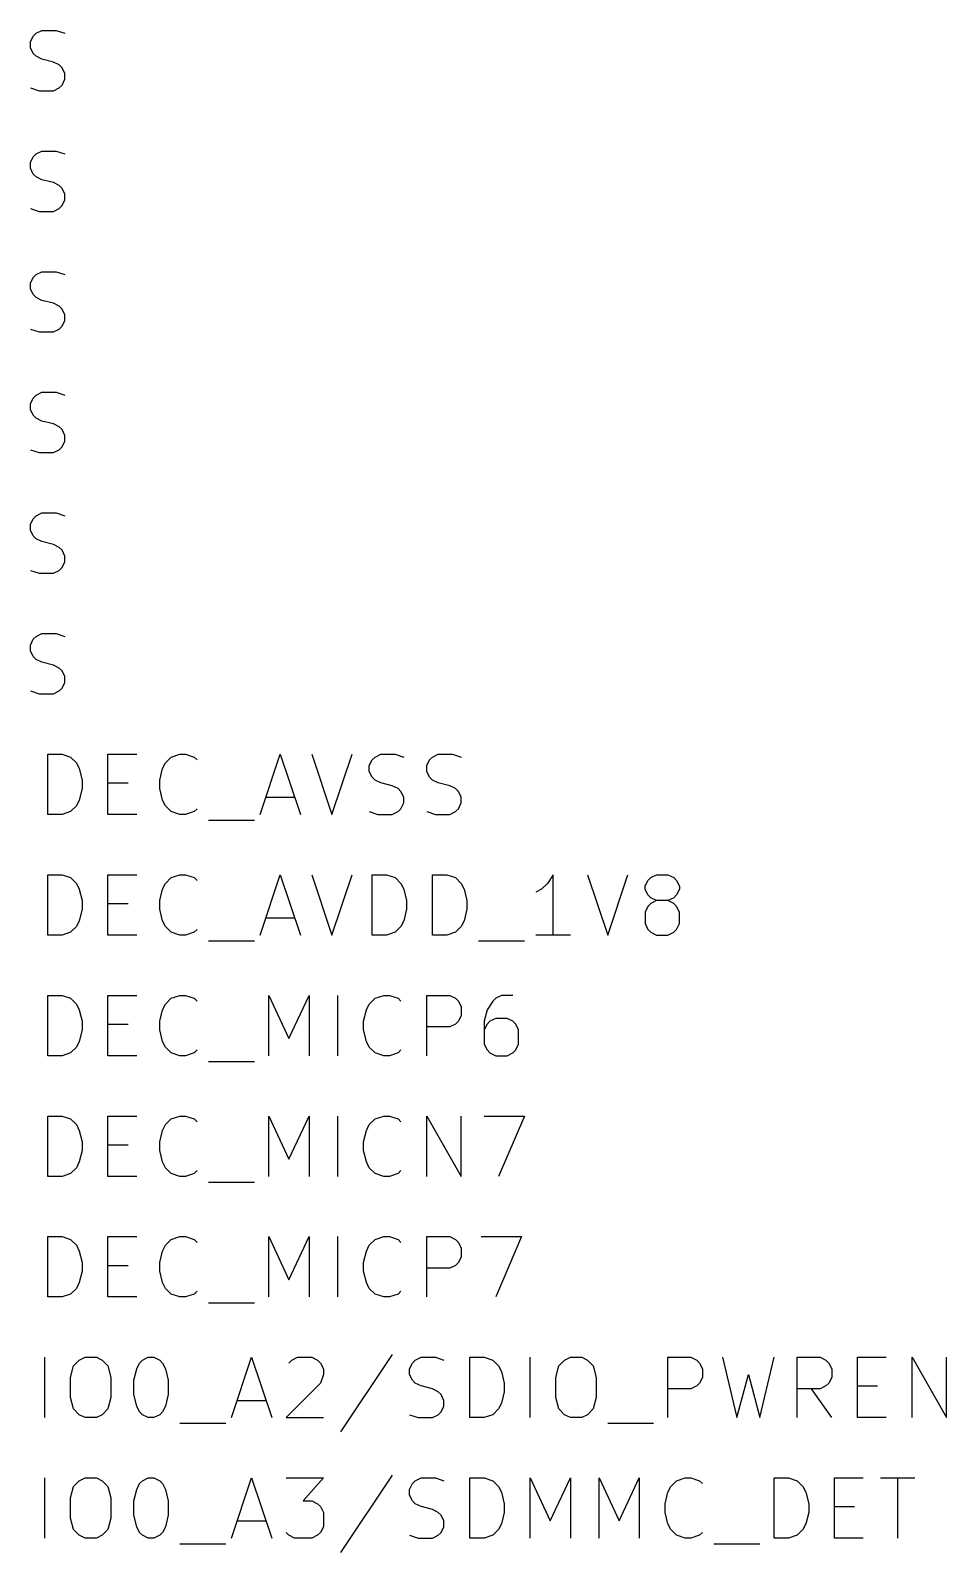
# Model space of a CAD drawing. Header units: millimetres. Extents: x 3 to 201, y -195 to -4.
# Drawn here: x 53.85 to 73.14, y -97.41 to -65.36 of the extents above; entities that cross this region are included whole.
import ezdxf

# ---------------------------------------------------------------- set-up
doc = ezdxf.new("R2010")
doc.units = ezdxf.units.MM
doc.layers.add('GREENSIXTYFIVE', color=129, linetype='CONTINUOUS')

msp = doc.modelspace()

# ---------------------------------------------------------------- linework, layer by layer
at = {"layer": 'GREENSIXTYFIVE', "linetype": 'CONTINUOUS'}
for p, q in [((53.9689, -65.418), (54.0899, -65.3575)), ((54.0899, -65.3575), (54.3922, -65.3575)), ((54.3922, -65.3575), (54.5737, -65.418)), ((53.848, -65.5994), (53.9084, -65.4785)), ((53.848, -65.7204), (53.848, -65.5994)), ((53.9084, -65.4785), (53.9689, -65.418)), ((53.9084, -65.8413), (53.848, -65.7204)), ((53.9689, -65.9018), (53.9084, -65.8413)), ((54.0899, -65.9623), (53.9689, -65.9018)), ((54.3318, -66.0228), (54.0899, -65.9623)), ((54.4527, -66.0832), (54.3318, -66.0228)), ((54.5132, -66.1437), (54.4527, -66.0832)), ((54.5737, -66.2647), (54.5132, -66.1437)), ((54.5737, -66.3856), (54.5737, -66.2647)), ((53.848, -66.5671), (54.0294, -66.6275)), ((54.0294, -66.6275), (54.3318, -66.6275)), ((54.3318, -66.6275), (54.4527, -66.5671)), ((54.4527, -66.5671), (54.5132, -66.5066)), ((54.5132, -66.5066), (54.5737, -66.3856)), ((53.9689, -67.958), (54.0899, -67.8975)), ((54.0899, -67.8975), (54.3922, -67.8975)), ((54.3922, -67.8975), (54.5737, -67.958)), ((53.848, -68.1394), (53.9084, -68.0185)), ((53.848, -68.2604), (53.848, -68.1394)), ((53.9084, -68.3813), (53.848, -68.2604)), ((53.9084, -68.0185), (53.9689, -67.958)), ((53.9689, -68.4418), (53.9084, -68.3813)), ((54.0899, -68.5023), (53.9689, -68.4418)), ((54.3318, -68.5628), (54.0899, -68.5023)), ((54.4527, -68.6232), (54.3318, -68.5628)), ((54.5132, -68.6837), (54.4527, -68.6232)), ((54.5737, -68.8047), (54.5132, -68.6837)), ((54.5737, -68.9256), (54.5737, -68.8047)), ((53.848, -69.1071), (54.0294, -69.1675)), ((54.0294, -69.1675), (54.3318, -69.1675)), ((54.3318, -69.1675), (54.4527, -69.1071)), ((54.4527, -69.1071), (54.5132, -69.0466)), ((54.5132, -69.0466), (54.5737, -68.9256)), ((53.9084, -70.5585), (53.9689, -70.498)), ((53.9689, -70.498), (54.0899, -70.4375)), ((54.0899, -70.4375), (54.3922, -70.4375)), ((54.3922, -70.4375), (54.5737, -70.498)), ((53.848, -70.6794), (53.9084, -70.5585)), ((53.848, -70.8004), (53.848, -70.6794)), ((53.9084, -70.9213), (53.848, -70.8004)), ((53.9689, -70.9818), (53.9084, -70.9213)), ((54.0899, -71.0423), (53.9689, -70.9818)), ((54.3318, -71.1028), (54.0899, -71.0423)), ((54.4527, -71.1632), (54.3318, -71.1028)), ((54.5132, -71.2237), (54.4527, -71.1632)), ((54.5737, -71.3447), (54.5132, -71.2237)), ((54.5132, -71.5866), (54.5737, -71.4656)), ((54.5737, -71.4656), (54.5737, -71.3447)), ((53.848, -71.6471), (54.0294, -71.7075)), ((54.0294, -71.7075), (54.3318, -71.7075)), ((54.3318, -71.7075), (54.4527, -71.6471)), ((54.4527, -71.6471), (54.5132, -71.5866)), ((53.9084, -73.0985), (53.9689, -73.038)), ((53.9689, -73.038), (54.0899, -72.9775)), ((54.0899, -72.9775), (54.3922, -72.9775)), ((54.3922, -72.9775), (54.5737, -73.038)), ((53.848, -73.2194), (53.9084, -73.0985)), ((53.848, -73.3404), (53.848, -73.2194)), ((53.9084, -73.4613), (53.848, -73.3404)), ((53.9689, -73.5218), (53.9084, -73.4613)), ((54.0899, -73.5823), (53.9689, -73.5218)), ((54.3318, -73.6428), (54.0899, -73.5823)), ((54.4527, -73.7032), (54.3318, -73.6428)), ((54.5132, -73.7637), (54.4527, -73.7032)), ((54.5737, -73.8847), (54.5132, -73.7637)), ((54.5132, -74.1266), (54.5737, -74.0056)), ((54.5737, -74.0056), (54.5737, -73.8847)), ((53.848, -74.1871), (54.0294, -74.2475)), ((54.0294, -74.2475), (54.3318, -74.2475)), ((54.3318, -74.2475), (54.4527, -74.1871)), ((54.4527, -74.1871), (54.5132, -74.1266)), ((53.848, -75.7594), (53.9084, -75.6385)), ((53.9084, -75.6385), (53.9689, -75.578)), ((53.9689, -75.578), (54.0899, -75.5175)), ((54.0899, -75.5175), (54.3922, -75.5175)), ((54.3922, -75.5175), (54.5737, -75.578)), ((53.848, -75.8804), (53.848, -75.7594)), ((53.9084, -76.0013), (53.848, -75.8804)), ((53.9689, -76.0618), (53.9084, -76.0013)), ((54.0899, -76.1223), (53.9689, -76.0618)), ((54.3318, -76.1828), (54.0899, -76.1223)), ((54.4527, -76.2432), (54.3318, -76.1828)), ((54.5132, -76.3037), (54.4527, -76.2432)), ((54.5737, -76.4247), (54.5132, -76.3037)), ((54.5132, -76.6666), (54.5737, -76.5456)), ((54.5737, -76.5456), (54.5737, -76.4247)), ((53.848, -76.7271), (54.0294, -76.7875)), ((54.0294, -76.7875), (54.3318, -76.7875)), ((54.3318, -76.7875), (54.4527, -76.7271)), ((54.4527, -76.7271), (54.5132, -76.6666)), ((53.848, -78.2994), (53.9084, -78.1785)), ((53.9084, -78.1785), (53.9689, -78.118)), ((53.9689, -78.118), (54.0899, -78.0575)), ((54.0899, -78.0575), (54.3922, -78.0575)), ((54.3922, -78.0575), (54.5737, -78.118)), ((53.848, -78.4204), (53.848, -78.2994)), ((53.9084, -78.5413), (53.848, -78.4204)), ((53.9689, -78.6018), (53.9084, -78.5413)), ((54.0899, -78.6623), (53.9689, -78.6018)), ((54.3318, -78.7228), (54.0899, -78.6623)), ((54.4527, -78.7832), (54.3318, -78.7228)), ((54.5132, -78.8437), (54.4527, -78.7832)), ((54.5737, -78.9647), (54.5132, -78.8437)), ((54.5132, -79.2066), (54.5737, -79.0856)), ((54.5737, -79.0856), (54.5737, -78.9647)), ((53.848, -79.2671), (54.0294, -79.3275)), ((54.0294, -79.3275), (54.3318, -79.3275)), ((54.3318, -79.3275), (54.4527, -79.2671)), ((54.4527, -79.2671), (54.5132, -79.2066)), ((54.2108, -81.8675), (54.2108, -80.5975)), ((54.2108, -80.5975), (54.5132, -80.5975)), ((54.5132, -80.5975), (54.6946, -80.658)), ((54.6946, -80.658), (54.8156, -80.779)), ((55.4808, -81.8675), (55.4808, -80.5975)), ((55.4808, -80.5975), (56.0856, -80.5975)), ((56.6903, -80.779), (56.8113, -80.658)), ((56.8113, -80.658), (56.9927, -80.5975)), ((56.9927, -80.5975), (57.1136, -80.5975)), ((57.1136, -80.5975), (57.2951, -80.658)), ((57.2951, -80.658), (57.3555, -80.7185)), ((58.686, -81.8675), (59.1093, -80.5975)), ((59.1093, -80.5975), (59.5327, -81.8675)), ((59.7746, -80.5975), (60.1979, -81.8675)), ((60.1979, -81.8675), (60.6213, -80.5975)), ((60.9842, -80.8394), (61.0446, -80.7185)), ((61.0446, -80.7185), (61.1051, -80.658)), ((61.1051, -80.658), (61.2261, -80.5975)), ((61.2261, -80.5975), (61.5284, -80.5975)), ((61.5284, -80.5975), (61.7099, -80.658)), ((62.1937, -80.8394), (62.2541, -80.7185)), ((62.2541, -80.7185), (62.3146, -80.658)), ((62.3146, -80.658), (62.4356, -80.5975)), ((62.4356, -80.5975), (62.7379, -80.5975)), ((62.7379, -80.5975), (62.9194, -80.658)), ((54.8156, -80.779), (54.8761, -80.8999)), ((54.8761, -80.8999), (54.9365, -81.1418)), ((56.5694, -81.1418), (56.6298, -80.8999)), ((56.6298, -80.8999), (56.6903, -80.779)), ((60.9842, -80.9604), (60.9842, -80.8394)), ((61.0446, -81.0813), (60.9842, -80.9604)), ((61.1051, -81.1418), (61.0446, -81.0813)), ((62.1937, -80.9604), (62.1937, -80.8394)), ((62.2541, -81.0813), (62.1937, -80.9604)), ((62.3146, -81.1418), (62.2541, -81.0813)), ((54.9365, -81.3232), (54.8761, -81.5651)), ((54.9365, -81.1418), (54.9365, -81.3232)), ((55.4808, -81.2023), (55.9042, -81.2023)), ((56.5694, -81.3232), (56.5694, -81.1418)), ((56.6298, -81.5651), (56.5694, -81.3232)), ((61.2261, -81.2023), (61.1051, -81.1418)), ((61.468, -81.2628), (61.2261, -81.2023)), ((61.5889, -81.3232), (61.468, -81.2628)), ((61.6494, -81.3837), (61.5889, -81.3232)), ((61.7099, -81.5047), (61.6494, -81.3837)), ((62.4356, -81.2023), (62.3146, -81.1418)), ((62.6775, -81.2628), (62.4356, -81.2023)), ((62.7984, -81.3232), (62.6775, -81.2628)), ((62.8589, -81.3837), (62.7984, -81.3232)), ((62.9194, -81.5047), (62.8589, -81.3837)), ((54.8156, -81.6861), (54.6946, -81.8071)), ((54.8761, -81.5651), (54.8156, -81.6861)), ((56.6903, -81.6861), (56.6298, -81.5651)), ((56.8113, -81.8071), (56.6903, -81.6861)), ((58.807, -81.5047), (59.4117, -81.5047)), ((61.6494, -81.7466), (61.7099, -81.6256)), ((61.7099, -81.6256), (61.7099, -81.5047)), ((62.8589, -81.7466), (62.9194, -81.6256)), ((62.9194, -81.6256), (62.9194, -81.5047)), ((54.5132, -81.8675), (54.2108, -81.8675)), ((54.6946, -81.8071), (54.5132, -81.8675)), ((56.0856, -81.8675), (55.4808, -81.8675)), ((56.9927, -81.8675), (56.8113, -81.8071)), ((57.1136, -81.8675), (56.9927, -81.8675)), ((57.2951, -81.8071), (57.1136, -81.8675)), ((57.3555, -81.7466), (57.2951, -81.8071)), ((57.5975, -81.9885), (58.5651, -81.9885)), ((60.9842, -81.8071), (61.1656, -81.8675)), ((61.1656, -81.8675), (61.468, -81.8675)), ((61.468, -81.8675), (61.5889, -81.8071)), ((61.5889, -81.8071), (61.6494, -81.7466)), ((62.1937, -81.8071), (62.3751, -81.8675)), ((62.3751, -81.8675), (62.6775, -81.8675)), ((62.6775, -81.8675), (62.7984, -81.8071)), ((62.7984, -81.8071), (62.8589, -81.7466)), ((54.2108, -84.4075), (54.2108, -83.1375)), ((54.2108, -83.1375), (54.5132, -83.1375)), ((54.5132, -83.1375), (54.6946, -83.198)), ((54.6946, -83.198), (54.8156, -83.319)), ((54.8156, -83.319), (54.8761, -83.4399)), ((55.4808, -84.4075), (55.4808, -83.1375)), ((55.4808, -83.1375), (56.0856, -83.1375)), ((56.6298, -83.4399), (56.6903, -83.319)), ((56.6903, -83.319), (56.8113, -83.198)), ((56.8113, -83.198), (56.9927, -83.1375)), ((56.9927, -83.1375), (57.1136, -83.1375)), ((57.1136, -83.1375), (57.2951, -83.198)), ((57.2951, -83.198), (57.3555, -83.2585)), ((58.686, -84.4075), (59.1093, -83.1375)), ((59.1093, -83.1375), (59.5327, -84.4075)), ((59.7746, -83.1375), (60.1979, -84.4075)), ((60.1979, -84.4075), (60.6213, -83.1375)), ((61.0446, -84.4075), (61.0446, -83.1375)), ((61.0446, -83.1375), (61.347, -83.1375)), ((61.347, -83.1375), (61.5284, -83.198)), ((61.5284, -83.198), (61.6494, -83.319)), ((61.6494, -83.319), (61.7099, -83.4399)), ((62.3146, -84.4075), (62.3146, -83.1375)), ((62.3146, -83.1375), (62.617, -83.1375)), ((62.617, -83.1375), (62.7984, -83.198)), ((62.7984, -83.198), (62.9194, -83.319)), ((62.9194, -83.319), (62.9799, -83.4399)), ((64.7337, -83.319), (64.6127, -83.4399)), ((64.8546, -83.1375), (64.7337, -83.319)), ((64.8546, -84.4075), (64.8546, -83.1375)), ((65.5803, -83.1375), (66.0036, -84.4075)), ((66.0036, -84.4075), (66.427, -83.1375)), ((66.7899, -83.3794), (66.8503, -83.2585)), ((66.8503, -83.2585), (66.9108, -83.198)), ((66.9108, -83.198), (67.0318, -83.1375)), ((67.0318, -83.1375), (67.2737, -83.1375)), ((67.2737, -83.1375), (67.3946, -83.198)), ((67.3946, -83.198), (67.4551, -83.2585)), ((67.4551, -83.2585), (67.5156, -83.3794)), ((54.8761, -83.4399), (54.9365, -83.6818)), ((56.5694, -83.6818), (56.6298, -83.4399)), ((61.7099, -83.4399), (61.7703, -83.6818)), ((62.9799, -83.4399), (63.0403, -83.6818)), ((64.6127, -83.4399), (64.4918, -83.5004)), ((66.7899, -83.4399), (66.7899, -83.3794)), ((66.8503, -83.5609), (66.7899, -83.4399)), ((66.9108, -83.6213), (66.8503, -83.5609)), ((67.0318, -83.6818), (66.9108, -83.6213)), ((67.3946, -83.6213), (67.2737, -83.6818)), ((67.4551, -83.5609), (67.3946, -83.6213)), ((67.5156, -83.4399), (67.4551, -83.5609)), ((67.5156, -83.3794), (67.5156, -83.4399)), ((54.9365, -83.8632), (54.8761, -84.1051)), ((54.9365, -83.6818), (54.9365, -83.8632)), ((55.4808, -83.7423), (55.9042, -83.7423)), ((56.5694, -83.8632), (56.5694, -83.6818)), ((56.6298, -84.1051), (56.5694, -83.8632)), ((61.7703, -83.8632), (61.7099, -84.1051)), ((61.7703, -83.6818), (61.7703, -83.8632)), ((63.0403, -83.8632), (62.9799, -84.1051)), ((63.0403, -83.6818), (63.0403, -83.8632)), ((66.8503, -83.8028), (66.7899, -83.9237)), ((66.7899, -83.9237), (66.7899, -84.1656)), ((66.9108, -83.7423), (66.8503, -83.8028)), ((67.0318, -83.6818), (66.9108, -83.7423)), ((67.2737, -83.6818), (67.0318, -83.6818)), ((67.3946, -83.7423), (67.2737, -83.6818)), ((67.4551, -83.8028), (67.3946, -83.7423)), ((67.5156, -83.9237), (67.4551, -83.8028)), ((67.5156, -84.1656), (67.5156, -83.9237)), ((54.8156, -84.2261), (54.6946, -84.3471)), ((54.8761, -84.1051), (54.8156, -84.2261)), ((56.6903, -84.2261), (56.6298, -84.1051)), ((56.8113, -84.3471), (56.6903, -84.2261)), ((57.3555, -84.2866), (57.2951, -84.3471)), ((58.807, -84.0447), (59.4117, -84.0447)), ((61.6494, -84.2261), (61.5284, -84.3471)), ((61.7099, -84.1051), (61.6494, -84.2261)), ((62.9194, -84.2261), (62.7984, -84.3471)), ((62.9799, -84.1051), (62.9194, -84.2261)), ((66.7899, -84.1656), (66.8503, -84.2866)), ((66.8503, -84.2866), (66.9108, -84.3471)), ((67.3946, -84.3471), (67.4551, -84.2866)), ((67.4551, -84.2866), (67.5156, -84.1656)), ((54.5132, -84.4075), (54.2108, -84.4075)), ((54.6946, -84.3471), (54.5132, -84.4075)), ((56.0856, -84.4075), (55.4808, -84.4075)), ((56.9927, -84.4075), (56.8113, -84.3471)), ((57.1136, -84.4075), (56.9927, -84.4075)), ((57.2951, -84.3471), (57.1136, -84.4075)), ((57.5975, -84.5285), (58.5651, -84.5285)), ((61.347, -84.4075), (61.0446, -84.4075)), ((61.5284, -84.3471), (61.347, -84.4075)), ((62.617, -84.4075), (62.3146, -84.4075)), ((62.7984, -84.3471), (62.617, -84.4075)), ((63.2823, -84.5285), (64.2499, -84.5285)), ((65.2175, -84.4075), (64.4918, -84.4075)), ((66.9108, -84.3471), (67.0318, -84.4075)), ((67.0318, -84.4075), (67.2737, -84.4075)), ((67.2737, -84.4075), (67.3946, -84.3471)), ((54.2108, -86.9475), (54.2108, -85.6775)), ((54.2108, -85.6775), (54.5132, -85.6775)), ((54.5132, -85.6775), (54.6946, -85.738)), ((54.6946, -85.738), (54.8156, -85.859)), ((54.8156, -85.859), (54.8761, -85.9799)), ((55.4808, -86.9475), (55.4808, -85.6775)), ((55.4808, -85.6775), (56.0856, -85.6775)), ((56.6298, -85.9799), (56.6903, -85.859)), ((56.6903, -85.859), (56.8113, -85.738)), ((56.8113, -85.738), (56.9927, -85.6775)), ((56.9927, -85.6775), (57.1136, -85.6775)), ((57.1136, -85.6775), (57.2951, -85.738)), ((57.2951, -85.738), (57.3555, -85.7985)), ((58.8674, -86.9475), (58.8674, -85.6775)), ((58.8674, -85.6775), (59.2908, -86.5847)), ((59.2908, -86.5847), (59.7141, -85.6775)), ((59.7141, -85.6775), (59.7141, -86.9475)), ((60.3188, -86.9475), (60.3188, -85.6775)), ((60.9236, -85.9799), (60.9841, -85.859)), ((60.9841, -85.859), (61.1051, -85.738)), ((61.1051, -85.738), (61.2865, -85.6775)), ((61.2865, -85.6775), (61.4074, -85.6775)), ((61.4074, -85.6775), (61.5889, -85.738)), ((61.5889, -85.738), (61.6493, -85.7985)), ((62.1936, -86.9475), (62.1936, -85.6775)), ((62.1936, -85.6775), (62.6774, -85.6775)), ((62.6774, -85.6775), (62.7984, -85.738)), ((62.7984, -85.738), (62.8589, -85.7985)), ((62.8589, -85.7985), (62.9193, -85.9194)), ((63.5846, -85.7985), (63.4636, -85.9799)), ((63.6451, -85.738), (63.5846, -85.7985)), ((63.766, -85.6775), (63.6451, -85.738)), ((64.0079, -85.6775), (63.766, -85.6775)), ((54.8761, -85.9799), (54.9365, -86.2218)), ((56.5694, -86.2218), (56.6298, -85.9799)), ((60.8632, -86.2218), (60.9236, -85.9799)), ((62.9193, -86.1009), (62.8589, -86.2218)), ((62.9193, -85.9194), (62.9193, -86.1009)), ((63.4636, -85.9799), (63.4032, -86.2218)), ((63.6451, -86.1613), (63.5241, -86.2218)), ((63.887, -86.1613), (63.6451, -86.1613)), ((64.0079, -86.2218), (63.887, -86.1613)), ((54.9365, -86.4032), (54.8761, -86.6451)), ((54.9365, -86.2218), (54.9365, -86.4032)), ((55.4808, -86.2823), (55.9042, -86.2823)), ((56.5694, -86.4032), (56.5694, -86.2218)), ((56.6298, -86.6451), (56.5694, -86.4032)), ((60.8632, -86.4032), (60.8632, -86.2218)), ((60.9236, -86.6451), (60.8632, -86.4032)), ((62.6774, -86.3428), (62.1936, -86.3428)), ((62.7984, -86.2823), (62.6774, -86.3428)), ((62.8589, -86.2218), (62.7984, -86.2823)), ((63.4032, -86.2218), (63.4032, -86.7056)), ((63.4636, -86.2823), (63.4032, -86.4032)), ((63.5241, -86.2218), (63.4636, -86.2823)), ((64.0684, -86.2823), (64.0079, -86.2218)), ((64.1289, -86.4032), (64.0684, -86.2823)), ((64.1289, -86.7056), (64.1289, -86.4032)), ((54.8156, -86.7661), (54.6946, -86.8871)), ((54.8761, -86.6451), (54.8156, -86.7661)), ((56.6903, -86.7661), (56.6298, -86.6451)), ((56.8113, -86.8871), (56.6903, -86.7661)), ((57.3555, -86.8266), (57.2951, -86.8871)), ((60.9841, -86.7661), (60.9236, -86.6451)), ((61.1051, -86.8871), (60.9841, -86.7661)), ((61.6493, -86.8266), (61.5889, -86.8871)), ((63.4032, -86.7056), (63.4636, -86.8266)), ((63.4636, -86.8266), (63.5241, -86.8871)), ((64.0079, -86.8871), (64.0684, -86.8266)), ((64.0684, -86.8266), (64.1289, -86.7056)), ((54.5132, -86.9475), (54.2108, -86.9475)), ((54.6946, -86.8871), (54.5132, -86.9475)), ((56.0856, -86.9475), (55.4808, -86.9475)), ((56.9927, -86.9475), (56.8113, -86.8871)), ((57.1136, -86.9475), (56.9927, -86.9475)), ((57.2951, -86.8871), (57.1136, -86.9475)), ((57.5975, -87.0685), (58.5651, -87.0685)), ((61.2865, -86.9475), (61.1051, -86.8871)), ((61.4074, -86.9475), (61.2865, -86.9475)), ((61.5889, -86.8871), (61.4074, -86.9475)), ((63.5241, -86.8871), (63.6451, -86.9475)), ((63.6451, -86.9475), (63.887, -86.9475)), ((63.887, -86.9475), (64.0079, -86.8871)), ((54.2108, -89.4875), (54.2108, -88.2175)), ((54.2108, -88.2175), (54.5132, -88.2175)), ((54.5132, -88.2175), (54.6946, -88.278)), ((54.6946, -88.278), (54.8156, -88.399)), ((54.8156, -88.399), (54.8761, -88.5199)), ((55.4808, -89.4875), (55.4808, -88.2175)), ((55.4808, -88.2175), (56.0856, -88.2175)), ((56.6298, -88.5199), (56.6903, -88.399)), ((56.6903, -88.399), (56.8113, -88.278)), ((56.8113, -88.278), (56.9927, -88.2175)), ((56.9927, -88.2175), (57.1136, -88.2175)), ((57.1136, -88.2175), (57.2951, -88.278)), ((57.2951, -88.278), (57.3555, -88.3385)), ((58.8674, -89.4875), (58.8674, -88.2175)), ((58.8674, -88.2175), (59.2908, -89.1247)), ((59.2908, -89.1247), (59.7141, -88.2175)), ((59.7141, -88.2175), (59.7141, -89.4875)), ((60.3188, -89.4875), (60.3188, -88.2175)), ((60.9236, -88.5199), (60.9841, -88.399)), ((60.9841, -88.399), (61.1051, -88.278)), ((61.1051, -88.278), (61.2865, -88.2175)), ((61.2865, -88.2175), (61.4074, -88.2175)), ((61.4074, -88.2175), (61.5889, -88.278)), ((61.5889, -88.278), (61.6493, -88.3385)), ((62.1936, -89.4875), (62.1936, -88.2175)), ((62.1936, -88.2175), (62.9193, -89.4875)), ((62.9193, -89.4875), (62.9193, -88.2175)), ((63.4032, -88.2175), (64.2498, -88.2175)), ((64.2498, -88.2175), (63.7056, -89.4875)), ((54.8761, -88.5199), (54.9365, -88.7618)), ((54.9365, -88.7618), (54.9365, -88.9432)), ((56.5694, -88.7618), (56.6298, -88.5199)), ((56.5694, -88.9432), (56.5694, -88.7618)), ((60.8632, -88.7618), (60.9236, -88.5199)), ((60.8632, -88.9432), (60.8632, -88.7618)), ((54.9365, -88.9432), (54.8761, -89.1851)), ((55.4808, -88.8223), (55.9042, -88.8223)), ((56.6298, -89.1851), (56.5694, -88.9432)), ((60.9236, -89.1851), (60.8632, -88.9432)), ((54.8156, -89.3061), (54.6946, -89.4271)), ((54.8761, -89.1851), (54.8156, -89.3061)), ((56.6903, -89.3061), (56.6298, -89.1851)), ((56.8113, -89.4271), (56.6903, -89.3061)), ((57.3555, -89.3666), (57.2951, -89.4271)), ((60.9841, -89.3061), (60.9236, -89.1851)), ((61.1051, -89.4271), (60.9841, -89.3061)), ((61.6493, -89.3666), (61.5889, -89.4271)), ((54.5132, -89.4875), (54.2108, -89.4875)), ((54.6946, -89.4271), (54.5132, -89.4875)), ((56.0856, -89.4875), (55.4808, -89.4875)), ((56.9927, -89.4875), (56.8113, -89.4271)), ((57.1136, -89.4875), (56.9927, -89.4875)), ((57.2951, -89.4271), (57.1136, -89.4875)), ((57.5975, -89.6085), (58.5651, -89.6085)), ((61.2865, -89.4875), (61.1051, -89.4271)), ((61.4074, -89.4875), (61.2865, -89.4875)), ((61.5889, -89.4271), (61.4074, -89.4875)), ((54.2108, -92.0275), (54.2108, -90.7575)), ((54.2108, -90.7575), (54.5132, -90.7575)), ((54.5132, -90.7575), (54.6946, -90.818)), ((54.6946, -90.818), (54.8156, -90.939)), ((54.8156, -90.939), (54.8761, -91.0599)), ((55.4808, -92.0275), (55.4808, -90.7575)), ((55.4808, -90.7575), (56.0856, -90.7575)), ((56.6298, -91.0599), (56.6903, -90.939)), ((56.6903, -90.939), (56.8113, -90.818)), ((56.8113, -90.818), (56.9927, -90.7575)), ((56.9927, -90.7575), (57.1136, -90.7575)), ((57.1136, -90.7575), (57.2951, -90.818)), ((57.2951, -90.818), (57.3555, -90.8785)), ((58.8674, -92.0275), (58.8674, -90.7575)), ((58.8674, -90.7575), (59.2908, -91.6647)), ((59.2908, -91.6647), (59.7141, -90.7575)), ((59.7141, -90.7575), (59.7141, -92.0275)), ((60.3188, -92.0275), (60.3188, -90.7575)), ((60.9236, -91.0599), (60.9841, -90.939)), ((60.9841, -90.939), (61.1051, -90.818)), ((61.1051, -90.818), (61.2865, -90.7575)), ((61.2865, -90.7575), (61.4074, -90.7575)), ((61.4074, -90.7575), (61.5889, -90.818)), ((61.5889, -90.818), (61.6493, -90.8785)), ((62.1936, -92.0275), (62.1936, -90.7575)), ((62.1936, -90.7575), (62.6774, -90.7575)), ((62.6774, -90.7575), (62.7984, -90.818)), ((62.7984, -90.818), (62.8589, -90.8785)), ((62.8589, -90.8785), (62.9193, -90.9994)), ((62.9193, -90.9994), (62.9193, -91.1809)), ((63.3427, -90.7575), (64.1893, -90.7575)), ((64.1893, -90.7575), (63.6451, -92.0275)), ((54.8761, -91.0599), (54.9365, -91.3018)), ((54.9365, -91.3018), (54.9365, -91.4832)), ((56.5694, -91.3018), (56.6298, -91.0599)), ((56.5694, -91.4832), (56.5694, -91.3018)), ((60.8632, -91.3018), (60.9236, -91.0599)), ((60.8632, -91.4832), (60.8632, -91.3018)), ((62.8589, -91.3018), (62.7984, -91.3623)), ((62.9193, -91.1809), (62.8589, -91.3018)), ((54.9365, -91.4832), (54.8761, -91.7251)), ((55.4808, -91.3623), (55.9042, -91.3623)), ((56.6298, -91.7251), (56.5694, -91.4832)), ((60.9236, -91.7251), (60.8632, -91.4832)), ((62.6774, -91.4228), (62.1936, -91.4228)), ((62.7984, -91.3623), (62.6774, -91.4228)), ((54.6946, -91.9671), (54.5132, -92.0275)), ((54.8156, -91.8461), (54.6946, -91.9671)), ((54.8761, -91.7251), (54.8156, -91.8461)), ((56.6903, -91.8461), (56.6298, -91.7251)), ((56.8113, -91.9671), (56.6903, -91.8461)), ((56.9927, -92.0275), (56.8113, -91.9671)), ((57.2951, -91.9671), (57.1136, -92.0275)), ((57.3555, -91.9066), (57.2951, -91.9671)), ((60.9841, -91.8461), (60.9236, -91.7251)), ((61.1051, -91.9671), (60.9841, -91.8461)), ((61.2865, -92.0275), (61.1051, -91.9671)), ((61.5889, -91.9671), (61.4074, -92.0275)), ((61.6493, -91.9066), (61.5889, -91.9671)), ((54.5132, -92.0275), (54.2108, -92.0275)), ((56.0856, -92.0275), (55.4808, -92.0275)), ((57.1136, -92.0275), (56.9927, -92.0275)), ((57.5975, -92.1485), (58.5651, -92.1485)), ((61.4074, -92.0275), (61.2865, -92.0275)), ((61.468, -93.2371), (60.3794, -94.8699)), ((54.1503, -94.5675), (54.1503, -93.2975)), ((54.6947, -93.7209), (54.7551, -93.479)), ((54.7551, -93.479), (54.8761, -93.358)), ((54.8761, -93.358), (54.997, -93.2975)), ((54.997, -93.2975), (55.2389, -93.2975)), ((55.2389, -93.2975), (55.3599, -93.358)), ((55.3599, -93.358), (55.4808, -93.479)), ((55.4808, -93.479), (55.5413, -93.7209)), ((56.0252, -93.7813), (56.0856, -93.5394)), ((56.0856, -93.5394), (56.1461, -93.4185)), ((56.1461, -93.4185), (56.2066, -93.358)), ((56.2066, -93.358), (56.3275, -93.2975)), ((56.3275, -93.2975), (56.4485, -93.2975)), ((56.4485, -93.2975), (56.5694, -93.358)), ((56.5694, -93.358), (56.6299, -93.4185)), ((56.6299, -93.4185), (56.6904, -93.5394)), ((56.6904, -93.5394), (56.7509, -93.7813)), ((58.0813, -94.5675), (58.5046, -93.2975)), ((58.5046, -93.2975), (58.928, -94.5675)), ((59.2909, -93.4185), (59.3513, -93.358)), ((59.3513, -93.358), (59.4723, -93.2975)), ((59.4723, -93.2975), (59.7747, -93.2975)), ((59.7747, -93.2975), (59.8956, -93.358)), ((59.8956, -93.358), (59.9561, -93.4185)), ((59.9561, -93.4185), (60.0166, -93.5394)), ((60.0166, -93.5394), (60.0166, -93.6604)), ((61.8309, -93.5394), (61.8913, -93.4185)), ((61.8309, -93.6604), (61.8309, -93.5394)), ((61.8913, -93.4185), (61.9518, -93.358)), ((61.9518, -93.358), (62.0728, -93.2975)), ((62.0728, -93.2975), (62.3751, -93.2975)), ((62.3751, -93.2975), (62.5566, -93.358)), ((63.1008, -94.5675), (63.1008, -93.2975)), ((63.1008, -93.2975), (63.4032, -93.2975)), ((63.4032, -93.2975), (63.5846, -93.358)), ((63.5846, -93.358), (63.7056, -93.479)), ((63.7056, -93.479), (63.7661, -93.5999)), ((64.3708, -94.5675), (64.3708, -93.2975)), ((64.9152, -93.7209), (64.9756, -93.479)), ((64.9756, -93.479), (65.0966, -93.358)), ((65.0966, -93.358), (65.2175, -93.2975)), ((65.2175, -93.2975), (65.4594, -93.2975)), ((65.4594, -93.2975), (65.5804, -93.358)), ((65.5804, -93.358), (65.7013, -93.479)), ((65.7013, -93.479), (65.7618, -93.7209)), ((67.2737, -94.5675), (67.2737, -93.2975)), ((67.2737, -93.2975), (67.7575, -93.2975)), ((67.7575, -93.2975), (67.8785, -93.358)), ((67.8785, -93.358), (67.939, -93.4185)), ((67.939, -93.4185), (67.9994, -93.5394)), ((67.9994, -93.5394), (67.9994, -93.7209)), ((68.4228, -93.2975), (68.7252, -94.5675)), ((69.209, -94.5675), (69.5114, -93.2975)), ((69.9951, -94.5675), (69.9951, -93.2975)), ((69.9951, -93.2975), (70.4789, -93.2975)), ((70.4789, -93.2975), (70.5999, -93.358)), ((70.5999, -93.358), (70.6604, -93.4185)), ((70.6604, -93.4185), (70.7208, -93.5394)), ((70.7208, -93.5394), (70.7208, -93.7209)), ((71.2651, -94.5675), (71.2651, -93.2975)), ((71.2651, -93.2975), (71.8699, -93.2975)), ((72.4141, -94.5675), (72.4141, -93.2975)), ((72.4141, -93.2975), (73.1398, -94.5675)), ((73.1398, -94.5675), (73.1398, -93.2975)), ((54.6947, -94.1442), (54.6947, -93.7209)), ((55.5413, -93.7209), (55.5413, -94.1442)), ((56.0252, -94.0837), (56.0252, -93.7813)), ((56.7509, -93.7813), (56.7509, -94.0837)), ((59.9561, -93.8418), (59.2304, -94.5675)), ((60.0166, -93.6604), (59.9561, -93.8418)), ((61.8913, -93.7813), (61.8309, -93.6604)), ((61.9518, -93.8418), (61.8913, -93.7813)), ((62.0728, -93.9023), (61.9518, -93.8418)), ((62.3147, -93.9628), (62.0728, -93.9023)), ((63.7661, -93.5999), (63.8265, -93.8418)), ((63.8265, -93.8418), (63.8265, -94.0232)), ((64.9152, -94.1442), (64.9152, -93.7209)), ((65.7618, -93.7209), (65.7618, -94.1442)), ((67.8785, -93.9023), (67.7575, -93.9628)), ((67.939, -93.8418), (67.8785, -93.9023)), ((67.9994, -93.7209), (67.939, -93.8418)), ((68.7252, -94.5675), (68.9671, -93.6604)), ((68.9671, -93.6604), (69.209, -94.5675)), ((70.5999, -93.9023), (70.4789, -93.9628)), ((70.6604, -93.8418), (70.5999, -93.9023)), ((70.7208, -93.7209), (70.6604, -93.8418)), ((71.2651, -93.9023), (71.6885, -93.9023)), ((54.7551, -94.3861), (54.6947, -94.1442)), ((55.5413, -94.1442), (55.4808, -94.3861)), ((56.0856, -94.3256), (56.0252, -94.0837)), ((56.7509, -94.0837), (56.6904, -94.3256)), ((58.2023, -94.2047), (58.807, -94.2047)), ((62.4356, -94.0232), (62.3147, -93.9628)), ((62.4961, -94.0837), (62.4356, -94.0232)), ((62.5566, -94.2047), (62.4961, -94.0837)), ((62.5566, -94.3256), (62.5566, -94.2047)), ((63.8265, -94.0232), (63.7661, -94.2651)), ((64.9756, -94.3861), (64.9152, -94.1442)), ((65.7618, -94.1442), (65.7013, -94.3861)), ((67.7575, -93.9628), (67.2737, -93.9628)), ((70.4789, -93.9628), (69.9951, -93.9628)), ((70.7208, -94.5675), (70.2975, -93.9628)), ((54.8761, -94.5071), (54.7551, -94.3861)), ((54.997, -94.5675), (54.8761, -94.5071)), ((55.3599, -94.5071), (55.2389, -94.5675)), ((55.4808, -94.3861), (55.3599, -94.5071)), ((56.1461, -94.4466), (56.0856, -94.3256)), ((56.2066, -94.5071), (56.1461, -94.4466)), ((56.3275, -94.5675), (56.2066, -94.5071)), ((56.5694, -94.5071), (56.4485, -94.5675)), ((56.6299, -94.4466), (56.5694, -94.5071)), ((56.6904, -94.3256), (56.6299, -94.4466)), ((61.8309, -94.5071), (62.0123, -94.5675)), ((62.3147, -94.5675), (62.4356, -94.5071)), ((62.4356, -94.5071), (62.4961, -94.4466)), ((62.4961, -94.4466), (62.5566, -94.3256)), ((63.5846, -94.5071), (63.4032, -94.5675)), ((63.7056, -94.3861), (63.5846, -94.5071)), ((63.7661, -94.2651), (63.7056, -94.3861)), ((65.0966, -94.5071), (64.9756, -94.3861)), ((65.2175, -94.5675), (65.0966, -94.5071)), ((65.5804, -94.5071), (65.4594, -94.5675)), ((65.7013, -94.3861), (65.5804, -94.5071)), ((55.2389, -94.5675), (54.997, -94.5675)), ((56.4485, -94.5675), (56.3275, -94.5675)), ((56.9928, -94.6885), (57.9604, -94.6885)), ((59.2304, -94.5675), (60.0166, -94.5675)), ((62.0123, -94.5675), (62.3147, -94.5675)), ((63.4032, -94.5675), (63.1008, -94.5675)), ((65.4594, -94.5675), (65.2175, -94.5675)), ((66.0038, -94.6885), (66.9714, -94.6885)), ((71.8699, -94.5675), (71.2651, -94.5675)), ((61.468, -95.7771), (60.3794, -97.4099)), ((54.1503, -97.1075), (54.1503, -95.8375)), ((54.6947, -96.2609), (54.7551, -96.019)), ((54.7551, -96.019), (54.8761, -95.898)), ((54.8761, -95.898), (54.997, -95.8375)), ((54.997, -95.8375), (55.2389, -95.8375)), ((55.2389, -95.8375), (55.3599, -95.898)), ((55.3599, -95.898), (55.4808, -96.019)), ((55.4808, -96.019), (55.5413, -96.2609)), ((56.0252, -96.3213), (56.0856, -96.0794)), ((56.0856, -96.0794), (56.1461, -95.9585)), ((56.1461, -95.9585), (56.2066, -95.898)), ((56.2066, -95.898), (56.3275, -95.8375)), ((56.3275, -95.8375), (56.4485, -95.8375)), ((56.4485, -95.8375), (56.5694, -95.898)), ((56.5694, -95.898), (56.6299, -95.9585)), ((56.6299, -95.9585), (56.6904, -96.0794)), ((56.6904, -96.0794), (56.7509, -96.3213)), ((58.0813, -97.1075), (58.5046, -95.8375)), ((58.5046, -95.8375), (58.928, -97.1075)), ((59.2304, -95.8375), (60.0166, -95.8375)), ((60.0166, -95.8375), (59.5932, -96.3213)), ((61.8309, -96.0794), (61.8913, -95.9585)), ((61.8309, -96.2004), (61.8309, -96.0794)), ((61.8913, -95.9585), (61.9518, -95.898)), ((61.9518, -95.898), (62.0728, -95.8375)), ((62.0728, -95.8375), (62.3751, -95.8375)), ((62.3751, -95.8375), (62.5566, -95.898)), ((63.1008, -97.1075), (63.1008, -95.8375)), ((63.1008, -95.8375), (63.4032, -95.8375)), ((63.4032, -95.8375), (63.5846, -95.898)), ((63.5846, -95.898), (63.7056, -96.019)), ((63.7056, -96.019), (63.7661, -96.1399)), ((63.7661, -96.1399), (63.8265, -96.3818)), ((64.3708, -97.1075), (64.3708, -95.8375)), ((64.3708, -95.8375), (64.7942, -96.7447)), ((64.7942, -96.7447), (65.2175, -95.8375)), ((65.2175, -95.8375), (65.2175, -97.1075)), ((65.8222, -97.1075), (65.8222, -95.8375)), ((65.8222, -95.8375), (66.2456, -96.7447)), ((66.2456, -96.7447), (66.6689, -95.8375)), ((66.6689, -95.8375), (66.6689, -97.1075)), ((67.2132, -96.3818), (67.2736, -96.1399)), ((67.2736, -96.1399), (67.3341, -96.019)), ((67.3341, -96.019), (67.4551, -95.898)), ((67.4551, -95.898), (67.6365, -95.8375)), ((67.6365, -95.8375), (67.7574, -95.8375)), ((67.7574, -95.8375), (67.9389, -95.898)), ((67.9389, -95.898), (67.9993, -95.9585)), ((69.5112, -97.1075), (69.5112, -95.8375)), ((69.5112, -95.8375), (69.8136, -95.8375)), ((69.8136, -95.8375), (69.995, -95.898)), ((69.995, -95.898), (70.116, -96.019)), ((70.116, -96.019), (70.1765, -96.1399)), ((70.1765, -96.1399), (70.2369, -96.3818)), ((70.7812, -97.1075), (70.7812, -95.8375)), ((70.7812, -95.8375), (71.386, -95.8375)), ((71.7488, -95.8375), (72.4745, -95.8375)), ((72.1117, -97.1075), (72.1117, -95.8375)), ((54.6947, -96.6842), (54.6947, -96.2609)), ((55.5413, -96.2609), (55.5413, -96.6842)), ((56.0252, -96.6237), (56.0252, -96.3213)), ((56.7509, -96.3213), (56.7509, -96.6237)), ((59.5932, -96.3213), (59.7747, -96.3213)), ((59.7747, -96.3213), (59.8956, -96.3818)), ((59.8956, -96.3818), (59.9561, -96.4423)), ((59.9561, -96.4423), (60.0166, -96.5632)), ((61.8913, -96.3213), (61.8309, -96.2004)), ((61.9518, -96.3818), (61.8913, -96.3213)), ((62.0728, -96.4423), (61.9518, -96.3818)), ((62.3147, -96.5028), (62.0728, -96.4423)), ((63.8265, -96.3818), (63.8265, -96.5632)), ((67.2132, -96.5632), (67.2132, -96.3818)), ((70.2369, -96.3818), (70.2369, -96.5632)), ((70.7812, -96.4423), (71.2046, -96.4423)), ((54.7551, -96.9261), (54.6947, -96.6842)), ((55.5413, -96.6842), (55.4808, -96.9261)), ((56.0856, -96.8656), (56.0252, -96.6237)), ((56.7509, -96.6237), (56.6904, -96.8656)), ((58.2023, -96.7447), (58.807, -96.7447)), ((60.0166, -96.5632), (60.0166, -96.8656)), ((62.4356, -96.5632), (62.3147, -96.5028)), ((62.4961, -96.6237), (62.4356, -96.5632)), ((62.5566, -96.7447), (62.4961, -96.6237)), ((62.5566, -96.8656), (62.5566, -96.7447)), ((63.8265, -96.5632), (63.7661, -96.8051)), ((67.2736, -96.8051), (67.2132, -96.5632)), ((70.2369, -96.5632), (70.1765, -96.8051)), ((54.8761, -97.0471), (54.7551, -96.9261)), ((54.997, -97.1075), (54.8761, -97.0471)), ((55.2389, -97.1075), (54.997, -97.1075)), ((55.3599, -97.0471), (55.2389, -97.1075)), ((55.4808, -96.9261), (55.3599, -97.0471)), ((56.1461, -96.9866), (56.0856, -96.8656)), ((56.2066, -97.0471), (56.1461, -96.9866)), ((56.3275, -97.1075), (56.2066, -97.0471)), ((56.4485, -97.1075), (56.3275, -97.1075)), ((56.5694, -97.0471), (56.4485, -97.1075)), ((56.6299, -96.9866), (56.5694, -97.0471)), ((56.6904, -96.8656), (56.6299, -96.9866)), ((59.2909, -97.0471), (59.2304, -96.9866)), ((59.4118, -97.1075), (59.2909, -97.0471)), ((59.7747, -97.1075), (59.4118, -97.1075)), ((59.8956, -97.0471), (59.7747, -97.1075)), ((59.9561, -96.9866), (59.8956, -97.0471)), ((60.0166, -96.8656), (59.9561, -96.9866)), ((61.8309, -97.0471), (62.0123, -97.1075)), ((62.0123, -97.1075), (62.3147, -97.1075)), ((62.3147, -97.1075), (62.4356, -97.0471)), ((62.4356, -97.0471), (62.4961, -96.9866)), ((62.4961, -96.9866), (62.5566, -96.8656)), ((63.4032, -97.1075), (63.1008, -97.1075)), ((63.5846, -97.0471), (63.4032, -97.1075)), ((63.7056, -96.9261), (63.5846, -97.0471)), ((63.7661, -96.8051), (63.7056, -96.9261)), ((67.3341, -96.9261), (67.2736, -96.8051)), ((67.4551, -97.0471), (67.3341, -96.9261)), ((67.6365, -97.1075), (67.4551, -97.0471)), ((67.7574, -97.1075), (67.6365, -97.1075)), ((67.9389, -97.0471), (67.7574, -97.1075)), ((67.9993, -96.9866), (67.9389, -97.0471)), ((69.8136, -97.1075), (69.5112, -97.1075)), ((69.995, -97.0471), (69.8136, -97.1075)), ((70.116, -96.9261), (69.995, -97.0471)), ((70.1765, -96.8051), (70.116, -96.9261)), ((71.386, -97.1075), (70.7812, -97.1075)), ((56.9928, -97.2285), (57.9604, -97.2285)), ((68.2413, -97.2285), (69.2089, -97.2285))]:
    msp.add_line(p, q, dxfattribs=at)

doc.saveas('drawing.dxf')
